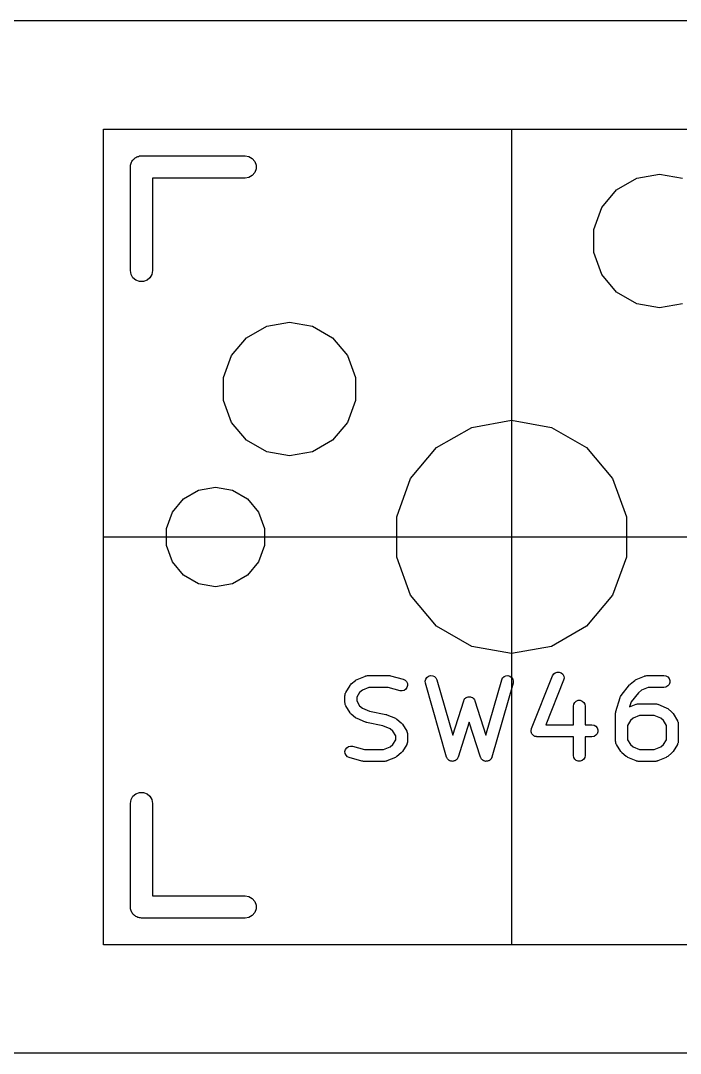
# Model space of a CAD drawing. Header units: millimetres. Extents: x 30 to 728, y -111 to 447.
# Drawn here: x 183.94 to 195.25, y 102.22 to 119.95 of the extents above; entities that cross this region are included whole.
import ezdxf

# ---------------------------------------------------------------- set-up
doc = ezdxf.new("R2010")
doc.units = ezdxf.units.MM
for name, color, linetype in [('BLACK', 7, 'Continuous'), ('プレート', 6, 'Continuous'), ('参照キーキャップ', 7, 'Continuous'), ('寸法', 21, 'Continuous')]:
    doc.layers.add(name, color=color, linetype=linetype)
doc.layers.add('補助線', color=4, linetype='Continuous', transparency=0.8)

# ---------------------------------------------------------------- blocks, each defined once
blk = doc.blocks.new('hhskb-F.SilkS')
at = {"layer": 'BLACK'}
for p, q in [((152.218, -110.601), (152.221, -110.585)), ((152.221, -110.585), (152.229, -110.57)), ((152.229, -110.57), (152.235, -110.555)), ((152.235, -110.555), (152.246, -110.542)), ((152.246, -110.542), (152.254, -110.528)), ((152.254, -110.528), (152.267, -110.517)), ((152.267, -110.517), (152.278, -110.504)), ((152.278, -110.504), (152.292, -110.496)), ((152.292, -110.496), (152.305, -110.485)), ((152.305, -110.485), (152.32, -110.479)), ((152.32, -110.479), (152.335, -110.471)), ((152.335, -110.471), (152.351, -110.468)), ((152.351, -110.468), (152.367, -110.462)), ((152.367, -110.462), (152.384, -110.462)), ((152.384, -110.462), (152.4, -110.459)), ((152.4, -110.459), (154.178, -110.459)), ((154.178, -110.459), (154.243, -110.471)), ((154.243, -110.471), (154.3, -110.504)), ((154.3, -110.504), (154.343, -110.555)), ((154.343, -110.555), (154.366, -110.617)), ((152.209, -110.65), (152.212, -110.634)), ((152.209, -112.428), (152.209, -110.65)), ((152.212, -110.617), (152.218, -110.601)), ((152.212, -110.634), (152.212, -110.617)), ((154.343, -110.745), (154.3, -110.796)), ((154.366, -110.683), (154.343, -110.745)), ((154.366, -110.617), (154.366, -110.683)), ((154.178, -110.84), (152.59, -110.84)), ((152.59, -110.84), (152.59, -112.428)), ((154.243, -110.829), (154.178, -110.84)), ((154.3, -110.796), (154.243, -110.829)), ((160.552, -111.041), (160.898, -110.842)), ((160.898, -110.842), (161.29, -110.773)), ((161.29, -110.773), (161.682, -110.842)), ((160.296, -111.346), (160.552, -111.041)), ((160.16, -111.721), (160.296, -111.346)), ((160.16, -112.119), (160.16, -111.721)), ((160.296, -112.494), (160.16, -112.119)), ((152.221, -112.493), (152.209, -112.428)), ((152.254, -112.55), (152.221, -112.493)), ((152.579, -112.493), (152.546, -112.55)), ((152.59, -112.428), (152.579, -112.493)), ((160.552, -112.799), (160.296, -112.494)), ((152.305, -112.593), (152.254, -112.55)), ((152.367, -112.616), (152.305, -112.593)), ((152.433, -112.616), (152.367, -112.616)), ((152.495, -112.593), (152.433, -112.616)), ((152.546, -112.55), (152.495, -112.593)), ((160.898, -112.998), (160.552, -112.799)), ((161.29, -113.067), (160.898, -112.998)), ((161.682, -112.998), (161.29, -113.067)), ((154.202, -113.581), (154.548, -113.382)), ((154.548, -113.382), (154.94, -113.313)), ((154.94, -113.313), (155.332, -113.382)), ((155.332, -113.382), (155.678, -113.581)), ((153.946, -113.886), (154.202, -113.581)), ((155.678, -113.581), (155.934, -113.886)), ((153.81, -114.261), (153.946, -113.886)), ((155.934, -113.886), (156.07, -114.261)), ((153.81, -114.659), (153.81, -114.261)), ((156.07, -114.261), (156.07, -114.659)), ((153.946, -115.034), (153.81, -114.659)), ((156.07, -114.659), (155.934, -115.034)), ((158.065, -115.119), (158.75, -114.998)), ((158.75, -114.998), (159.435, -115.119)), ((154.202, -115.339), (153.946, -115.034)), ((155.934, -115.034), (155.678, -115.339)), ((157.463, -115.467), (158.065, -115.119)), ((159.435, -115.119), (160.037, -115.467)), ((154.548, -115.538), (154.202, -115.339)), ((155.678, -115.339), (155.332, -115.538)), ((154.94, -115.607), (154.548, -115.538)), ((155.332, -115.538), (154.94, -115.607)), ((157.017, -115.999), (157.463, -115.467)), ((160.037, -115.467), (160.483, -115.999)), ((156.779, -116.652), (157.017, -115.999)), ((160.483, -115.999), (160.721, -116.652)), ((153.121, -116.346), (153.378, -116.197)), ((153.378, -116.197), (153.67, -116.146)), ((153.67, -116.146), (153.962, -116.197)), ((153.962, -116.197), (154.219, -116.346)), ((152.93, -116.573), (153.121, -116.346)), ((154.219, -116.346), (154.41, -116.573)), ((152.829, -116.852), (152.93, -116.573)), ((154.41, -116.573), (154.511, -116.852)), ((156.779, -117.348), (156.779, -116.652)), ((160.721, -116.652), (160.721, -117.348)), ((152.829, -117.148), (152.829, -116.852)), ((154.511, -116.852), (154.511, -117.148)), ((152.93, -117.427), (152.829, -117.148)), ((154.511, -117.148), (154.41, -117.427)), ((153.121, -117.654), (152.93, -117.427)), ((154.41, -117.427), (154.219, -117.654)), ((157.017, -118.001), (156.779, -117.348)), ((160.721, -117.348), (160.483, -118.001)), ((153.378, -117.803), (153.121, -117.654)), ((154.219, -117.654), (153.962, -117.803)), ((153.67, -117.854), (153.378, -117.803)), ((153.962, -117.803), (153.67, -117.854)), ((157.463, -118.533), (157.017, -118.001)), ((160.483, -118.001), (160.037, -118.533)), ((158.065, -118.881), (157.463, -118.533)), ((160.037, -118.533), (159.435, -118.881)), ((158.75, -119.002), (158.065, -118.881)), ((159.435, -118.881), (158.75, -119.002)), ((156.086, -119.454), (156.098, -119.446)), ((156.098, -119.446), (156.243, -119.386)), ((156.243, -119.386), (156.246, -119.385)), ((156.246, -119.385), (156.248, -119.384)), ((156.248, -119.384), (156.263, -119.381)), ((156.263, -119.381), (156.278, -119.378)), ((156.278, -119.378), (156.28, -119.378)), ((156.28, -119.378), (156.283, -119.378)), ((156.283, -119.378), (156.645, -119.378)), ((156.645, -119.378), (156.659, -119.38)), ((156.659, -119.38), (156.673, -119.382)), ((156.673, -119.382), (156.89, -119.442)), ((156.89, -119.442), (156.922, -119.457)), ((157.27, -119.472), (157.278, -119.438)), ((157.278, -119.438), (157.298, -119.409)), ((157.298, -119.409), (157.327, -119.388)), ((157.327, -119.388), (157.361, -119.378)), ((157.361, -119.378), (157.396, -119.381)), ((157.396, -119.381), (157.428, -119.395)), ((157.428, -119.395), (157.453, -119.42)), ((157.453, -119.42), (157.469, -119.452)), ((158.58, -119.452), (158.595, -119.42)), ((158.595, -119.42), (158.621, -119.395)), ((158.621, -119.395), (158.653, -119.381)), ((158.653, -119.381), (158.688, -119.378)), ((158.688, -119.378), (158.722, -119.388)), ((158.722, -119.388), (158.75, -119.409)), ((158.75, -119.409), (158.77, -119.438)), ((158.77, -119.438), (158.779, -119.472)), ((159.091, -120.288), (159.454, -119.381)), ((159.454, -119.381), (159.473, -119.351)), ((159.473, -119.351), (159.5, -119.33)), ((159.5, -119.33), (159.534, -119.318)), ((159.534, -119.318), (159.569, -119.32)), ((159.569, -119.32), (159.602, -119.333)), ((159.602, -119.333), (159.628, -119.356)), ((159.628, -119.356), (159.645, -119.387)), ((159.65, -119.422), (159.643, -119.457)), ((159.645, -119.387), (159.65, -119.422)), ((160.875, -119.454), (160.888, -119.446)), ((160.888, -119.446), (161.033, -119.386)), ((161.033, -119.386), (161.036, -119.385)), ((161.036, -119.385), (161.038, -119.384)), ((161.038, -119.384), (161.053, -119.381)), ((161.053, -119.381), (161.068, -119.378)), ((161.068, -119.378), (161.07, -119.378)), ((161.07, -119.378), (161.072, -119.378)), ((161.072, -119.378), (161.363, -119.378)), ((161.363, -119.378), (161.397, -119.384)), ((161.397, -119.384), (161.428, -119.402)), ((161.428, -119.402), (161.451, -119.429)), ((161.451, -119.429), (161.463, -119.462)), ((155.905, -119.669), (155.978, -119.548)), ((155.978, -119.548), (155.989, -119.535)), ((155.989, -119.535), (156, -119.522)), ((156, -119.522), (156.072, -119.462)), ((156.072, -119.462), (156.086, -119.454)), ((156.303, -119.581), (156.191, -119.628)), ((156.632, -119.581), (156.303, -119.581)), ((156.836, -119.638), (156.632, -119.581)), ((156.934, -119.612), (156.905, -119.632)), ((156.922, -119.457), (156.947, -119.482)), ((156.955, -119.584), (156.934, -119.612)), ((156.947, -119.482), (156.962, -119.515)), ((156.964, -119.55), (156.955, -119.584)), ((156.962, -119.515), (156.964, -119.55)), ((157.273, -119.507), (157.27, -119.472)), ((157.636, -120.777), (157.273, -119.507)), ((157.469, -119.452), (157.74, -120.399)), ((158.309, -120.399), (158.58, -119.452)), ((158.775, -119.507), (158.412, -120.777)), ((158.779, -119.472), (158.775, -119.507)), ((159.643, -119.457), (159.335, -120.225)), ((160.63, -119.718), (160.775, -119.537)), ((160.775, -119.537), (160.783, -119.53)), ((160.783, -119.53), (160.79, -119.522)), ((160.79, -119.522), (160.862, -119.462)), ((160.862, -119.462), (160.875, -119.454)), ((161.093, -119.581), (160.98, -119.628)), ((161.363, -119.581), (161.093, -119.581)), ((161.397, -119.575), (161.363, -119.581)), ((161.428, -119.557), (161.397, -119.575)), ((161.451, -119.53), (161.428, -119.557)), ((161.463, -119.497), (161.451, -119.53)), ((161.463, -119.462), (161.463, -119.497)), ((155.891, -119.721), (155.892, -119.712)), ((155.891, -119.842), (155.891, -119.721)), ((155.892, -119.712), (155.893, -119.702)), ((155.893, -119.702), (155.895, -119.695)), ((155.895, -119.695), (155.897, -119.687)), ((155.897, -119.687), (155.902, -119.678)), ((155.902, -119.678), (155.905, -119.669)), ((156.143, -119.668), (156.094, -119.75)), ((156.094, -119.75), (156.094, -119.814)), ((156.191, -119.628), (156.143, -119.668)), ((156.871, -119.641), (156.836, -119.638)), ((156.905, -119.632), (156.871, -119.641)), ((157.93, -119.804), (157.938, -119.792)), ((157.938, -119.792), (157.944, -119.78)), ((157.944, -119.78), (157.947, -119.777)), ((157.947, -119.777), (157.949, -119.774)), ((157.949, -119.774), (157.96, -119.766)), ((157.96, -119.766), (157.97, -119.756)), ((157.97, -119.756), (157.974, -119.755)), ((157.974, -119.755), (157.977, -119.752)), ((157.977, -119.752), (157.99, -119.748)), ((157.99, -119.748), (158.003, -119.743)), ((158.003, -119.743), (158.007, -119.743)), ((158.007, -119.743), (158.011, -119.742)), ((158.011, -119.742), (158.024, -119.742)), ((158.024, -119.742), (158.038, -119.742)), ((158.038, -119.742), (158.042, -119.743)), ((158.042, -119.743), (158.046, -119.743)), ((158.046, -119.743), (158.059, -119.748)), ((158.059, -119.748), (158.072, -119.752)), ((158.072, -119.752), (158.075, -119.755)), ((158.075, -119.755), (158.079, -119.756)), ((158.079, -119.756), (158.089, -119.766)), ((158.089, -119.766), (158.099, -119.774)), ((158.099, -119.774), (158.102, -119.777)), ((158.102, -119.777), (158.105, -119.78)), ((158.105, -119.78), (158.111, -119.792)), ((158.111, -119.792), (158.118, -119.804)), ((160.54, -119.995), (160.612, -119.753)), ((160.612, -119.753), (160.613, -119.751)), ((160.613, -119.749), (160.621, -119.735)), ((160.613, -119.751), (160.613, -119.749)), ((160.621, -119.735), (160.628, -119.721)), ((160.628, -119.721), (160.629, -119.72)), ((160.629, -119.72), (160.63, -119.718)), ((160.927, -119.672), (160.801, -119.83)), ((160.98, -119.628), (160.927, -119.672)), ((155.892, -119.852), (155.891, -119.842)), ((155.893, -119.862), (155.892, -119.852)), ((155.895, -119.869), (155.893, -119.862)), ((155.897, -119.877), (155.895, -119.869)), ((155.902, -119.886), (155.897, -119.877)), ((155.905, -119.895), (155.902, -119.886)), ((155.978, -120.016), (155.905, -119.895)), ((156.094, -119.814), (156.143, -119.896)), ((156.143, -119.896), (156.191, -119.936)), ((156.191, -119.936), (156.313, -119.987)), ((157.74, -120.399), (157.928, -119.811)), ((157.928, -119.811), (157.929, -119.808)), ((157.929, -119.808), (157.93, -119.804)), ((158.118, -119.804), (158.119, -119.808)), ((158.119, -119.808), (158.121, -119.811)), ((158.121, -119.811), (158.309, -120.399)), ((159.81, -119.903), (159.816, -119.868)), ((159.81, -120.225), (159.81, -119.903)), ((159.816, -119.868), (159.833, -119.838)), ((159.833, -119.838), (159.86, -119.815)), ((159.86, -119.815), (159.893, -119.803)), ((159.893, -119.803), (159.929, -119.803)), ((159.929, -119.803), (159.962, -119.815)), ((159.962, -119.815), (159.989, -119.838)), ((159.989, -119.838), (160.007, -119.868)), ((160.007, -119.868), (160.013, -119.903)), ((160.013, -119.903), (160.013, -120.225)), ((160.801, -119.83), (160.775, -119.917)), ((160.775, -119.917), (160.888, -119.87)), ((160.888, -119.87), (160.89, -119.869)), ((160.89, -119.869), (160.892, -119.868)), ((160.892, -119.868), (160.908, -119.865)), ((160.908, -119.865), (160.922, -119.862)), ((160.922, -119.862), (160.925, -119.862)), ((160.925, -119.862), (160.927, -119.862)), ((160.927, -119.862), (161.217, -119.862)), ((161.217, -119.862), (161.22, -119.862)), ((161.22, -119.862), (161.222, -119.862)), ((161.222, -119.862), (161.237, -119.865)), ((161.237, -119.865), (161.252, -119.868)), ((161.252, -119.868), (161.254, -119.869)), ((161.254, -119.869), (161.257, -119.87)), ((161.257, -119.87), (161.402, -119.93)), ((161.402, -119.93), (161.414, -119.938)), ((161.414, -119.938), (161.428, -119.946)), ((161.428, -119.946), (161.5, -120.006)), ((155.989, -120.028), (155.978, -120.016)), ((156, -120.041), (155.989, -120.028)), ((156.072, -120.102), (156, -120.041)), ((156.086, -120.109), (156.072, -120.102)), ((156.098, -120.118), (156.086, -120.109)), ((156.243, -120.178), (156.098, -120.118)), ((156.313, -119.987), (156.594, -120.045)), ((156.594, -120.045), (156.603, -120.049)), ((156.603, -120.049), (156.612, -120.051)), ((156.612, -120.051), (156.757, -120.111)), ((156.757, -120.111), (156.77, -120.12)), ((156.77, -120.12), (156.783, -120.127)), ((156.783, -120.127), (156.856, -120.188)), ((160.535, -120.024), (160.538, -120.009)), ((160.535, -120.508), (160.535, -120.024)), ((160.538, -120.009), (160.54, -119.995)), ((160.788, -120.151), (160.738, -120.233)), ((160.835, -120.112), (160.788, -120.151)), ((160.947, -120.065), (160.835, -120.112)), ((161.197, -120.065), (160.947, -120.065)), ((161.309, -120.112), (161.197, -120.065)), ((161.357, -120.151), (161.309, -120.112)), ((161.406, -120.233), (161.357, -120.151)), ((161.5, -120.006), (161.511, -120.019)), ((161.511, -120.019), (161.522, -120.032)), ((161.522, -120.032), (161.595, -120.153)), ((161.595, -120.153), (161.598, -120.162)), ((156.253, -120.18), (156.243, -120.178)), ((156.262, -120.184), (156.253, -120.18)), ((156.543, -120.242), (156.262, -120.184)), ((156.665, -120.293), (156.543, -120.242)), ((156.712, -120.333), (156.665, -120.293)), ((156.762, -120.415), (156.712, -120.333)), ((156.856, -120.188), (156.867, -120.201)), ((156.867, -120.201), (156.878, -120.213)), ((156.878, -120.213), (156.95, -120.334)), ((158.024, -120.176), (157.831, -120.78)), ((158.218, -120.78), (158.024, -120.176)), ((159.084, -120.323), (159.085, -120.316)), ((159.085, -120.333), (159.084, -120.323)), ((159.085, -120.309), (159.089, -120.299)), ((159.085, -120.316), (159.085, -120.309)), ((159.085, -120.344), (159.085, -120.333)), ((159.089, -120.299), (159.091, -120.288)), ((159.335, -120.225), (159.81, -120.225)), ((160.013, -120.225), (160.129, -120.225)), ((160.129, -120.225), (160.164, -120.231)), ((160.164, -120.231), (160.194, -120.248)), ((160.194, -120.248), (160.217, -120.275)), ((160.217, -120.275), (160.229, -120.309)), ((160.229, -120.309), (160.229, -120.344)), ((160.738, -120.233), (160.738, -120.479)), ((161.406, -120.479), (161.406, -120.233)), ((161.598, -120.162), (161.603, -120.17)), ((161.603, -120.17), (161.605, -120.178)), ((161.605, -120.178), (161.607, -120.186)), ((161.607, -120.186), (161.608, -120.196)), ((161.608, -120.196), (161.609, -120.205)), ((161.609, -120.205), (161.609, -120.508)), ((156.712, -120.562), (156.762, -120.479)), ((156.762, -120.479), (156.762, -120.415)), ((156.95, -120.334), (156.954, -120.343)), ((156.954, -120.343), (156.959, -120.352)), ((156.959, -120.352), (156.96, -120.36)), ((156.96, -120.36), (156.963, -120.367)), ((156.963, -120.367), (156.963, -120.377)), ((156.963, -120.377), (156.965, -120.387)), ((156.965, -120.508), (156.963, -120.517)), ((156.965, -120.387), (156.965, -120.508)), ((159.088, -120.351), (159.085, -120.344)), ((159.089, -120.358), (159.088, -120.351)), ((159.094, -120.367), (159.089, -120.358)), ((159.097, -120.377), (159.094, -120.367)), ((159.102, -120.383), (159.097, -120.377)), ((159.106, -120.389), (159.102, -120.383)), ((159.113, -120.396), (159.106, -120.389)), ((159.12, -120.404), (159.113, -120.396)), ((159.126, -120.408), (159.12, -120.404)), ((159.132, -120.413), (159.126, -120.408)), ((159.142, -120.416), (159.132, -120.413)), ((159.151, -120.422), (159.142, -120.416)), ((159.158, -120.423), (159.151, -120.422)), ((159.165, -120.426), (159.158, -120.423)), ((159.175, -120.426), (159.165, -120.426)), ((159.185, -120.428), (159.175, -120.426)), ((159.81, -120.428), (159.185, -120.428)), ((159.81, -120.75), (159.81, -120.428)), ((160.129, -120.428), (160.013, -120.428)), ((160.013, -120.428), (160.013, -120.75)), ((160.164, -120.422), (160.129, -120.428)), ((160.194, -120.404), (160.164, -120.422)), ((160.217, -120.377), (160.194, -120.404)), ((160.229, -120.344), (160.217, -120.377)), ((160.537, -120.517), (160.535, -120.508)), ((160.738, -120.479), (160.788, -120.562)), ((161.357, -120.562), (161.406, -120.479)), ((161.609, -120.508), (161.608, -120.517)), ((155.891, -120.679), (155.901, -120.645)), ((155.894, -120.714), (155.891, -120.679)), ((155.901, -120.645), (155.921, -120.617)), ((155.921, -120.617), (155.95, -120.597)), ((155.95, -120.597), (155.984, -120.588)), ((155.984, -120.588), (156.019, -120.591)), ((156.019, -120.591), (156.224, -120.648)), ((156.224, -120.648), (156.553, -120.648)), ((156.553, -120.648), (156.665, -120.601)), ((156.665, -120.601), (156.712, -120.562)), ((156.878, -120.681), (156.867, -120.694)), ((156.95, -120.56), (156.878, -120.681)), ((156.954, -120.551), (156.95, -120.56)), ((156.959, -120.542), (156.954, -120.551)), ((156.96, -120.534), (156.959, -120.542)), ((156.963, -120.527), (156.96, -120.534)), ((156.963, -120.517), (156.963, -120.527)), ((160.537, -120.527), (160.537, -120.517)), ((160.54, -120.534), (160.537, -120.527)), ((160.541, -120.542), (160.54, -120.534)), ((160.546, -120.551), (160.541, -120.542)), ((160.55, -120.56), (160.546, -120.551)), ((160.622, -120.681), (160.55, -120.56)), ((160.633, -120.694), (160.622, -120.681)), ((160.788, -120.562), (160.835, -120.601)), ((160.835, -120.601), (160.947, -120.648)), ((160.947, -120.648), (161.197, -120.648)), ((161.197, -120.648), (161.309, -120.601)), ((161.309, -120.601), (161.357, -120.562)), ((161.522, -120.681), (161.511, -120.694)), ((161.595, -120.56), (161.522, -120.681)), ((161.598, -120.551), (161.595, -120.56)), ((161.603, -120.542), (161.598, -120.551)), ((161.605, -120.534), (161.603, -120.542)), ((161.607, -120.527), (161.605, -120.534)), ((161.608, -120.517), (161.607, -120.527)), ((155.909, -120.747), (155.894, -120.714)), ((155.933, -120.772), (155.909, -120.747)), ((155.965, -120.787), (155.933, -120.772)), ((156.183, -120.847), (155.965, -120.787)), ((156.196, -120.849), (156.183, -120.847)), ((156.21, -120.851), (156.196, -120.849)), ((156.573, -120.851), (156.21, -120.851)), ((156.575, -120.851), (156.573, -120.851)), ((156.578, -120.851), (156.575, -120.851)), ((156.592, -120.848), (156.578, -120.851)), ((156.608, -120.845), (156.592, -120.848)), ((156.61, -120.844), (156.608, -120.845)), ((156.612, -120.843), (156.61, -120.844)), ((156.757, -120.783), (156.612, -120.843)), ((156.77, -120.775), (156.757, -120.783)), ((156.783, -120.767), (156.77, -120.775)), ((156.856, -120.707), (156.783, -120.767)), ((156.867, -120.694), (156.856, -120.707)), ((157.639, -120.783), (157.636, -120.777)), ((157.64, -120.788), (157.639, -120.783)), ((157.646, -120.798), (157.64, -120.788)), ((157.652, -120.809), (157.646, -120.798)), ((157.656, -120.813), (157.652, -120.809)), ((157.659, -120.818), (157.656, -120.813)), ((157.668, -120.825), (157.659, -120.818)), ((157.677, -120.834), (157.668, -120.825)), ((157.682, -120.836), (157.677, -120.834)), ((157.687, -120.839), (157.682, -120.836)), ((157.698, -120.843), (157.687, -120.839)), ((157.709, -120.848), (157.698, -120.843)), ((157.715, -120.848), (157.709, -120.848)), ((157.72, -120.85), (157.715, -120.848)), ((157.732, -120.85), (157.72, -120.85)), ((157.745, -120.851), (157.732, -120.85)), ((157.75, -120.849), (157.745, -120.851)), ((157.756, -120.849), (157.75, -120.849)), ((157.767, -120.844), (157.756, -120.849)), ((157.778, -120.841), (157.767, -120.844)), ((157.783, -120.838), (157.778, -120.841)), ((157.788, -120.835), (157.783, -120.838)), ((157.797, -120.827), (157.788, -120.835)), ((157.807, -120.82), (157.797, -120.827)), ((157.81, -120.816), (157.807, -120.82)), ((157.814, -120.812), (157.81, -120.816)), ((157.82, -120.801), (157.814, -120.812)), ((157.827, -120.791), (157.82, -120.801)), ((157.828, -120.785), (157.827, -120.791)), ((157.831, -120.78), (157.828, -120.785)), ((158.22, -120.785), (158.218, -120.78)), ((158.222, -120.791), (158.22, -120.785)), ((158.229, -120.801), (158.222, -120.791)), ((158.234, -120.812), (158.229, -120.801)), ((158.238, -120.816), (158.234, -120.812)), ((158.242, -120.82), (158.238, -120.816)), ((158.251, -120.827), (158.242, -120.82)), ((158.26, -120.835), (158.251, -120.827)), ((158.266, -120.838), (158.26, -120.835)), ((158.27, -120.841), (158.266, -120.838)), ((158.282, -120.844), (158.27, -120.841)), ((158.293, -120.849), (158.282, -120.844)), ((158.299, -120.849), (158.293, -120.849)), ((158.304, -120.851), (158.299, -120.849)), ((158.316, -120.85), (158.304, -120.851)), ((158.328, -120.85), (158.316, -120.85)), ((158.334, -120.848), (158.328, -120.85)), ((158.339, -120.848), (158.334, -120.848)), ((158.35, -120.843), (158.339, -120.848)), ((158.362, -120.839), (158.35, -120.843)), ((158.366, -120.836), (158.362, -120.839)), ((158.371, -120.834), (158.366, -120.836)), ((158.38, -120.825), (158.371, -120.834)), ((158.39, -120.818), (158.38, -120.825)), ((158.393, -120.813), (158.39, -120.818)), ((158.397, -120.809), (158.393, -120.813)), ((158.402, -120.798), (158.397, -120.809)), ((158.409, -120.788), (158.402, -120.798)), ((158.41, -120.783), (158.409, -120.788)), ((158.412, -120.777), (158.41, -120.783)), ((159.816, -120.784), (159.81, -120.75)), ((159.833, -120.815), (159.816, -120.784)), ((159.86, -120.838), (159.833, -120.815)), ((159.893, -120.85), (159.86, -120.838)), ((159.929, -120.85), (159.893, -120.85)), ((159.962, -120.838), (159.929, -120.85)), ((159.989, -120.815), (159.962, -120.838)), ((160.007, -120.784), (159.989, -120.815)), ((160.013, -120.75), (160.007, -120.784)), ((160.644, -120.707), (160.633, -120.694)), ((160.717, -120.767), (160.644, -120.707)), ((160.73, -120.775), (160.717, -120.767)), ((160.743, -120.783), (160.73, -120.775)), ((160.888, -120.843), (160.743, -120.783)), ((160.89, -120.844), (160.888, -120.843)), ((160.892, -120.845), (160.89, -120.844)), ((160.908, -120.848), (160.892, -120.845)), ((160.922, -120.851), (160.908, -120.848)), ((160.925, -120.851), (160.922, -120.851)), ((160.927, -120.851), (160.925, -120.851)), ((161.217, -120.851), (160.927, -120.851)), ((161.22, -120.851), (161.217, -120.851)), ((161.222, -120.851), (161.22, -120.851)), ((161.237, -120.848), (161.222, -120.851)), ((161.252, -120.845), (161.237, -120.848)), ((161.254, -120.844), (161.252, -120.845)), ((161.257, -120.843), (161.254, -120.844)), ((161.402, -120.783), (161.257, -120.843)), ((161.414, -120.775), (161.402, -120.783)), ((161.428, -120.767), (161.414, -120.775)), ((161.5, -120.707), (161.428, -120.767)), ((161.511, -120.694), (161.5, -120.707)), ((152.305, -121.407), (152.367, -121.384)), ((152.367, -121.384), (152.433, -121.384)), ((152.433, -121.384), (152.495, -121.407)), ((152.209, -121.572), (152.221, -121.507)), ((152.209, -123.35), (152.209, -121.572)), ((152.221, -121.507), (152.254, -121.45)), ((152.254, -121.45), (152.305, -121.407)), ((152.495, -121.407), (152.546, -121.45)), ((152.546, -121.45), (152.579, -121.507)), ((152.579, -121.507), (152.59, -121.572)), ((152.59, -121.572), (152.59, -123.159)), ((152.59, -123.159), (154.178, -123.159)), ((154.178, -123.159), (154.243, -123.171)), ((154.243, -123.171), (154.3, -123.204)), ((154.3, -123.204), (154.343, -123.255)), ((154.343, -123.255), (154.366, -123.317)), ((154.366, -123.317), (154.366, -123.383)), ((152.212, -123.366), (152.209, -123.35)), ((152.212, -123.383), (152.212, -123.366)), ((152.218, -123.399), (152.212, -123.383)), ((152.221, -123.415), (152.218, -123.399)), ((152.229, -123.43), (152.221, -123.415)), ((152.235, -123.445), (152.229, -123.43)), ((152.246, -123.458), (152.235, -123.445)), ((152.254, -123.472), (152.246, -123.458)), ((152.267, -123.483), (152.254, -123.472)), ((152.278, -123.496), (152.267, -123.483)), ((152.292, -123.504), (152.278, -123.496)), ((152.305, -123.515), (152.292, -123.504)), ((152.32, -123.521), (152.305, -123.515)), ((152.335, -123.529), (152.32, -123.521)), ((154.3, -123.496), (154.243, -123.529)), ((154.343, -123.445), (154.3, -123.496)), ((154.366, -123.383), (154.343, -123.445)), ((152.351, -123.532), (152.335, -123.529)), ((152.367, -123.538), (152.351, -123.532)), ((152.384, -123.538), (152.367, -123.538)), ((152.4, -123.54), (152.384, -123.538)), ((154.178, -123.54), (152.4, -123.54)), ((154.243, -123.529), (154.178, -123.54))]:
    blk.add_line(p, q, dxfattribs=at)

msp = doc.modelspace()

# ---------------------------------------------------------------- linework, layer by layer
at = {"layer": 'プレート'}
msp.add_lwpolyline([(185.358, 104.086), (185.358, 118.086), (199.358, 118.086), (199.358, 104.086)], close=True, dxfattribs=at)
at = {"layer": '参照キーキャップ', "color": 7}
msp.add_lwpolyline([(183.497, 119.947), (201.219, 119.947), (201.219, 102.225), (183.497, 102.225), (183.497, 119.947)], close=True, dxfattribs=at)
for points in [[(192.358, 112.086), (192.358, 110.086)], [(191.358, 111.086), (193.358, 111.086), (193.358, 111.086), (193.358, 111.086)]]:
    msp.add_lwpolyline(points, dxfattribs=at)
at = {"layer": '補助線'}
for p, q in [((192.358, 118.086), (192.358, 104.086)), ((185.358, 111.086), (199.358, 111.086))]:
    msp.add_line(p, q, dxfattribs=at)

# ---------------------------------------------------------------- block references
at = {"layer": '寸法', "linetype": 'ByBlock'}
msp.add_blockref('hhskb-F.SilkS', (33.608, 228.086), dxfattribs=at)

doc.saveas('drawing.dxf')
